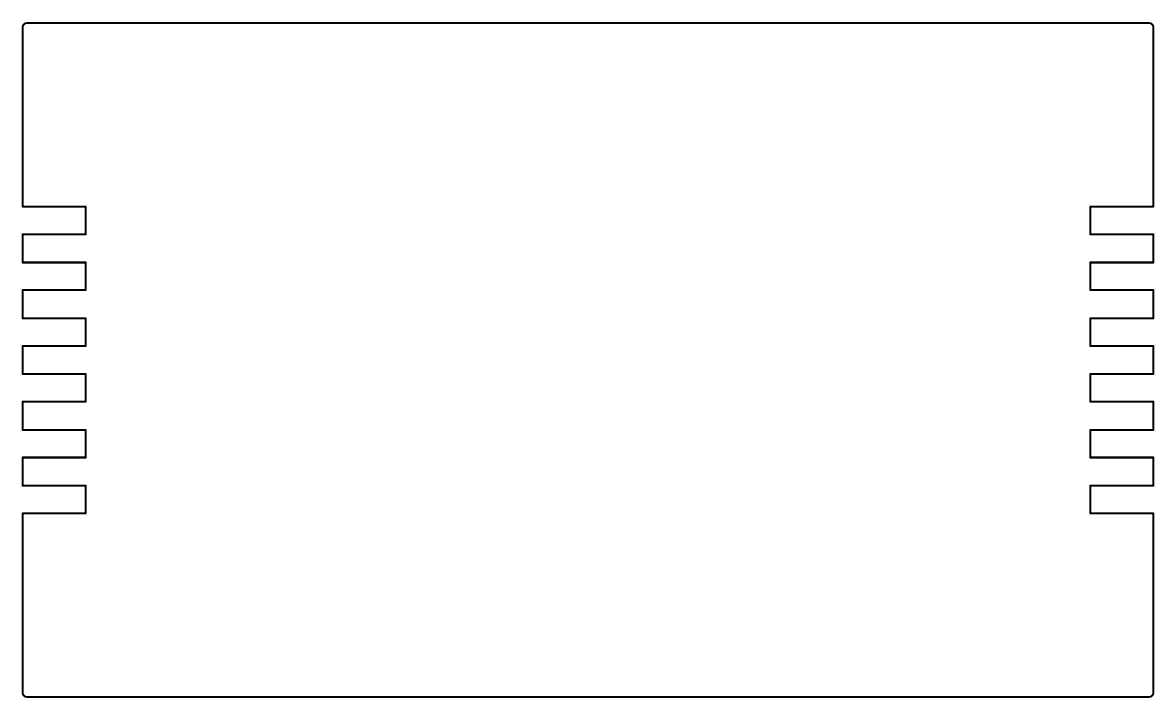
# Model space of a CAD drawing. Header units: millimetres. Extents: x -81 to 81, y -63 to 34.
import ezdxf

# ---------------------------------------------------------------- set-up
doc = ezdxf.new("R2010")
doc.units = ezdxf.units.MM
doc.layers.get('0').update_dxf_attribs({"linetype": 'CONTINUOUS'})

msp = doc.modelspace()

# ---------------------------------------------------------------- linework, layer by layer
for points in [[(80.5, 34.1, -0.414214), (81.1, 33.5), (81.1, 7.65), (72.1, 7.65), (72.1, 3.85), (81.1, 3.85), (81.1, -0.35), (72.1, -0.35), (72.1, -4.15), (81.1, -4.15), (81.1, -8.35), (72.1, -8.35), (72.1, -12.15), (81.1, -12.15), (81.1, -16.35), (72.1, -16.35), (72.1, -20.15), (81.1, -20.15), (81.1, -24.35), (72.1, -24.35), (72.1, -28.15), (81.1, -28.15), (81.1, -32.35), (72.1, -32.35), (72.1, -36.15), (81.1, -36.15), (81.1, -62, -0.414214), (80.5, -62.6), (-80.5, -62.6, -0.414214), (-81.1, -62), (-81.1, -36.15), (-72.1, -36.15), (-72.1, -32.35), (-81.1, -32.35), (-81.1, -28.15), (-72.1, -28.15), (-72.1, -24.35), (-81.1, -24.35), (-81.1, -20.15), (-72.1, -20.15), (-72.1, -16.35), (-81.1, -16.35), (-81.1, -12.15), (-72.1, -12.15), (-72.1, -8.35), (-81.1, -8.35), (-81.1, -4.15), (-72.1, -4.15), (-72.1, -0.35), (-81.1, -0.35), (-81.1, 3.85), (-72.1, 3.85), (-72.1, 7.65), (-81.1, 7.65), (-81.1, 33.5, -0.414214), (-80.5, 34.1)], [(81, -62, -0.414214), (80.5, -62.5), (-80.5, -62.5, -0.414214), (-81, -62), (-81, -36.25), (-72, -36.25), (-72, -32.25), (-81, -32.25), (-81, -28.25), (-72, -28.25), (-72, -24.25), (-81, -24.25), (-81, -20.25), (-72, -20.25), (-72, -16.25), (-81, -16.25), (-81, -12.25), (-72, -12.25), (-72, -8.25), (-81, -8.25), (-81, -4.25), (-72, -4.25), (-72, -0.25), (-81, -0.25), (-81, 3.75), (-72, 3.75), (-72, 7.75), (-81, 7.75), (-81, 33.5, -0.414214), (-80.5, 34), (80.5, 34, -0.414214), (81, 33.5), (81, 7.75), (72, 7.75), (72, 3.75), (81, 3.75), (81, -0.25), (72, -0.25), (72, -4.25), (81, -4.25), (81, -8.25), (72, -8.25), (72, -12.25), (81, -12.25), (81, -16.25), (72, -16.25), (72, -20.25), (81, -20.25), (81, -24.25), (72, -24.25), (72, -28.25), (81, -28.25), (81, -32.25), (72, -32.25), (72, -36.25), (81, -36.25)]]:
    msp.add_lwpolyline(points, format="xyb", close=True)

doc.saveas('drawing.dxf')
